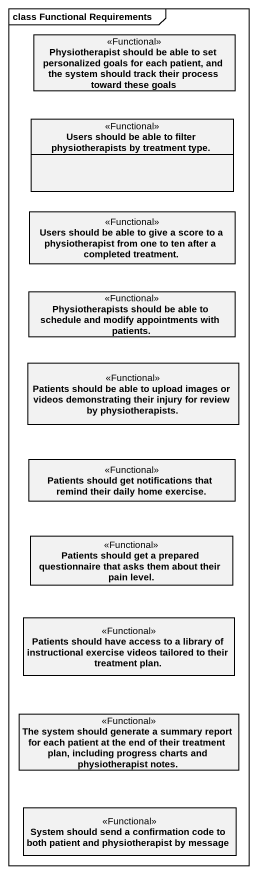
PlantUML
@startuml
mainframe class Functional Requirements
hide circle
hide empty members
class "Physiotherapist should be able to set personalized goals for each patient, and the system should track their process toward these goals" as Physiotherapist_should_be <<Functional>>
class "Users should be able to filter physiotherapists by treatment type." as Users_should_be_able_to <<Functional>>
class "Users should be able to give a score to a physiotherapist from one to ten after a completed treatment." as Users_should_be_able_to_2 <<Functional>>
class "Physiotherapists should be able to schedule and modify appointments with patients." as Physiotherapists_should_be <<Functional>>
class "Patients should be able to upload images or videos demonstrating their injury for review by physiotherapists." as Patients_should_be_able_to <<Functional>>
class "Patients should get notifications that remind their daily home exercise." as Patients_should_get <<Functional>>
class "Patients should get a prepared questionnaire that asks them about their pain level." as Patients_should_get_a <<Functional>>
class "Patients should have access to a library of instructional exercise videos tailored to their treatment plan." as Patients_should_have_access <<Functional>>
class "The system should generate a summary report for each patient at the end of their treatment plan, including progress charts and physiotherapist notes." as The_system_should_generate <<Functional>>
class "System should send a confirmation code to both patient and physiotherapist by message" as System_should_send_a <<Functional>>
@enduml
